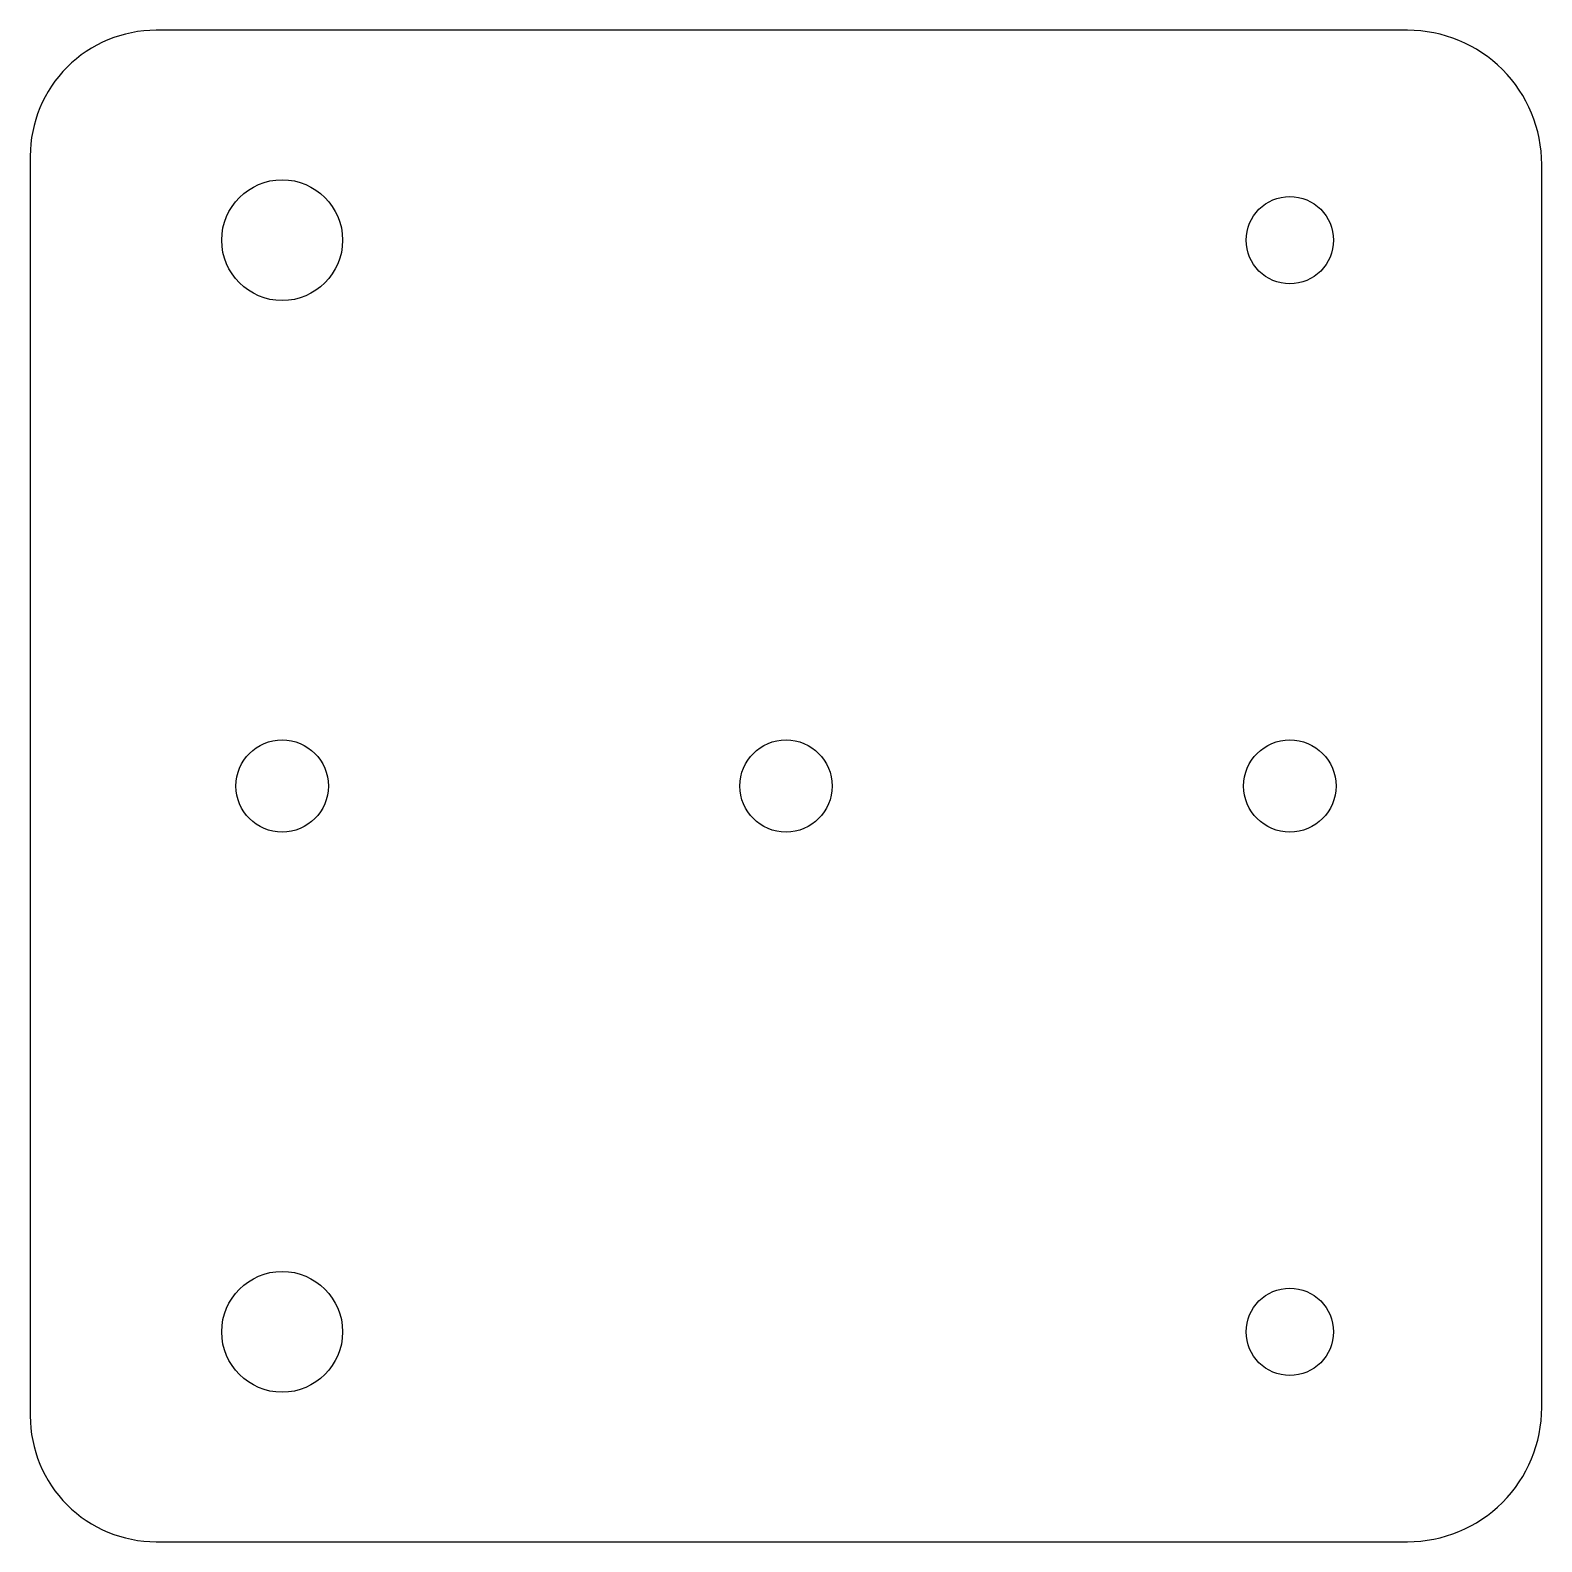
# Model space of a CAD drawing. Header units: millimetres. Extents: x 345 to 435, y 210 to 300.
import ezdxf

# ---------------------------------------------------------------- set-up
doc = ezdxf.new("R2010")
doc.units = ezdxf.units.MM
doc.layers.get('0').update_dxf_attribs({"linetype": 'CONTINUOUS'})

msp = doc.modelspace()

# ---------------------------------------------------------------- linework, layer by layer
msp.add_lwpolyline([(427, 210, 0.414214), (435, 218), (435, 292, 0.414214), (427, 300), (352.5, 300, 0.414214), (345, 292.5), (345, 217.5, 0.414214), (352.5, 210)], format="xyb", close=True)
for centre, radius in [((360, 287.5), 3.6), ((420, 287.5), 2.6), ((360, 255), 2.75), ((390, 255), 2.75), ((420, 255), 2.75), ((360, 222.5), 3.6), ((420, 222.5), 2.6)]:
    msp.add_circle(centre, radius)

doc.saveas('drawing.dxf')
